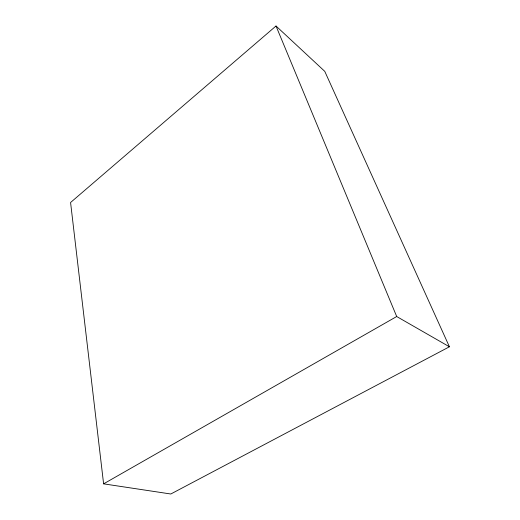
<?xml version="1.0" encoding="UTF-8"?>
<svg xmlns="http://www.w3.org/2000/svg" width="520" height="520" viewBox="0 0 520 520"><rect width="100%" height="100%" fill="white"/><g stroke="black" fill="none" stroke-linecap="round" stroke-linejoin="round"><path stroke-width="0.78" d="M276.01 26L70.577 202.501L103.603 483.847L170.807 494L449.423 346.781L324.753 71.338L276.01 26L396.701 316.524L449.423 346.781M103.603 483.847L396.701 316.524"/></g></svg>
